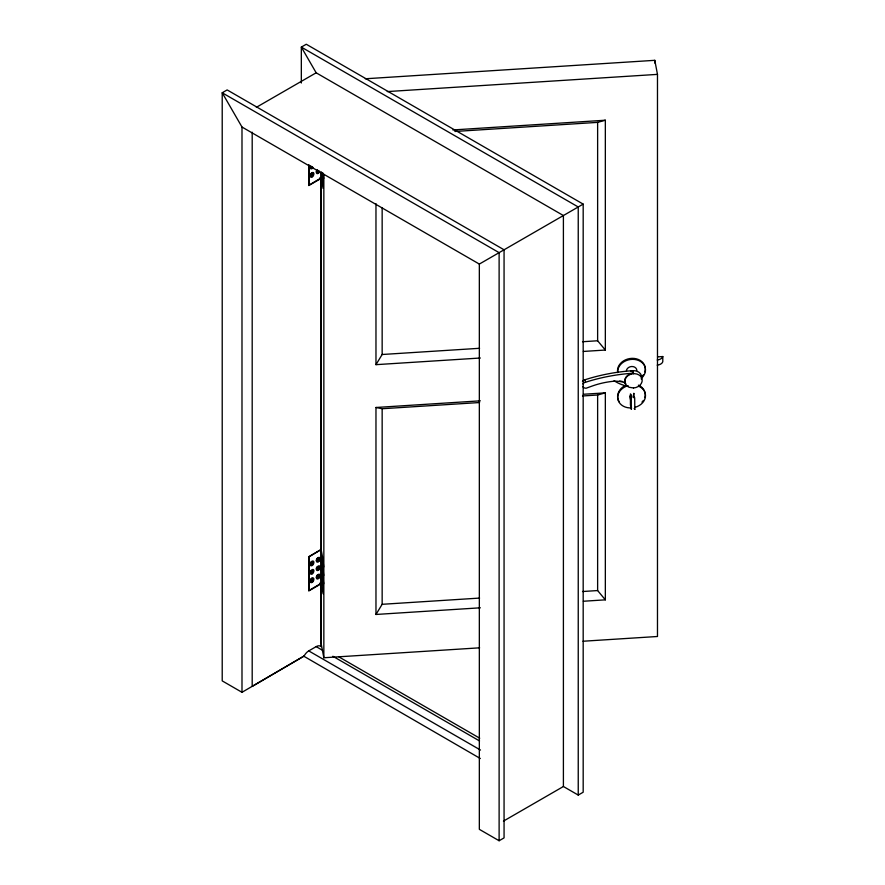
<?xml version="1.0" encoding="UTF-8"?>
<svg xmlns="http://www.w3.org/2000/svg" width="885" height="885" viewBox="0 0 885 885"><rect width="100%" height="100%" fill="white"/><g stroke="black" fill="none" stroke-linecap="round" stroke-linejoin="round"><path stroke-width="1.33" d="M644.833 397.586C646.526 392.464 643.218 387.022 638.362 385.152M633.793 393.36L633.726 397.321M634.822 409.401L634.678 397.697A9.093 5.244 0 0 1 633.914 393.681L633.859 393.471M319.872 583.104L321.111 583.812L321.111 646.625A8.739 5.044 -60 0 0 316.166 646.625L308.743 650.906A8.739 5.044 -60 0 0 304.108 656.017L241.992 692.302L222.212 680.886L222.212 92.781L227.157 89.927L504.063 249.791L504.063 837.896L499.118 840.75L479.338 829.333L479.338 264.073L583.182 204.114L583.182 792.219L578.237 795.073L563.402 786.511L503.443 821.125M480.356 358.016L375.97 364.664L382.154 354.498L382.154 207.975M375.97 614.467L382.154 604.3L382.154 408.737L375.97 407.487L375.97 614.467L480.356 607.807M641.979 402.1L643.45 400.429M624.456 386.037C618.77 388.792 615.274 396.48 619.367 401.967M304.108 656.017L252.192 686.406L252.192 132.208M310.967 166.944L311.597 168.05L312.538 166.734M311.907 172.94L310.967 173.504L312.56 173.316L313.179 174.776L313.179 173.659L311.907 172.94L311.907 173.692L313.179 173.659M319.33 171.115L317.737 172.818L316.465 172.088L316.465 170.982L317.737 170.949L317.737 170.197M313.179 174.776L312.538 175.916L310.945 176.104L311.597 173.858M316.465 170.982L317.737 170.949M310.325 175.75L311.597 175.717L311.597 176.48L310.325 175.75L310.325 174.644L310.945 174.998M311.907 175.562L312.56 174.422M316.465 172.088L317.737 172.055L317.737 172.818M318.688 172.254L317.095 172.442L317.095 171.336M311.597 176.48L312.538 175.916M322.096 177.841A1.858 1.073 0 0 1 321.288 177.819L308.998 185.142L308.998 164.92M321.288 549.519L308.998 556.842L308.998 590.527L321.288 583.204A1.858 1.073 0 0 0 322.096 583.237M311.907 561.488L310.967 562.052L312.538 561.842L313.179 563.314L313.179 562.207L311.907 561.488L311.907 562.24L313.179 562.207M318.058 557.827L317.107 558.391L318.688 558.181L319.33 559.663L319.33 558.546L318.058 557.827L318.058 558.579L319.33 558.546M311.907 562.24L312.56 561.853M318.058 558.579L318.7 558.203M313.179 563.314L312.538 564.464L310.945 564.652L311.597 562.395M317.737 558.745L317.095 560.99L318.688 560.802L319.33 559.663M310.325 564.298L311.597 564.265L311.597 565.017L310.325 564.298L310.325 563.192L310.945 563.546M311.907 564.11L312.56 562.971M316.465 560.636L317.737 560.603L317.737 561.367L316.465 560.636L316.465 559.53M318.058 560.448L318.7 559.309M311.597 565.017L312.538 564.464M317.737 561.367L318.688 560.802M310.325 571.61L313.179 570.626L311.597 573.447L310.325 572.717L310.325 571.61L310.967 573.093L312.538 572.883M319.33 568.082L317.737 569.785L316.465 569.055L316.465 567.949L317.737 567.916L318.688 566.599L319.33 568.082L319.33 566.975L318.058 567.008M310.945 571.964L311.597 571.577M313.179 570.626L311.907 570.659M316.465 567.949L317.737 567.916M310.325 572.717L311.597 572.683L311.597 573.447M311.907 572.529L311.907 571.776L313.179 571.743M316.465 569.055L317.737 569.022L317.737 569.785M317.095 568.303L317.107 569.431L318.7 567.728M311.907 578.325L310.967 578.89L312.56 578.702L313.179 580.162L313.179 579.056L311.907 579.089L311.907 578.325L312.538 578.679M318.058 574.664L317.107 575.228L318.7 575.04L319.33 576.5L319.33 575.394L318.058 574.664L318.058 575.427L319.33 575.394M313.179 580.162L312.538 581.301L310.945 581.489L311.597 579.244M317.737 575.582L317.095 577.828L318.688 577.639L319.33 576.5M310.325 581.146L311.597 581.113L311.597 581.865L310.325 581.146L310.325 580.029L310.945 580.383M311.907 580.947L312.56 579.808M316.465 577.485L317.737 577.451L317.737 578.204L316.465 577.485L316.465 576.378M318.058 577.297L318.7 576.146M311.597 581.865L312.538 581.301M317.737 578.204L318.688 577.639M256.351 107.328L316.166 72.802L563.402 215.542L563.402 786.511M454.89 131.467L597.629 122.373L605.34 120.227L605.34 350.04L583.37 351.445M582.529 395.971L597.629 395.009L605.34 392.863L605.34 599.842L583.37 601.247M582.961 383.946A3.706 3.009 -10.8 0 1 585.494 382.254A161.712 131.234 -10.8 0 1 606.999 376.667L611.369 375.848A161.712 131.234 -10.8 0 1 633.428 373.193A8.739 7.091 -10.8 0 0 625.031 382.707A26.683 21.649 -10.8 0 0 614.212 381.214L613.493 381.269A72.769 59.063 -10.8 0 0 591.512 386.28L586.191 388.194A3.706 3.009 -10.8 0 1 582.795 386.546M365.273 78.776L654.789 60.324L657.478 74.373L657.478 636.492L583.027 641.238M387.265 91.586L657.478 74.373M452.888 129.951L605.34 120.227M322.627 173.316L321.653 172.84M323.246 175.429L323.501 178.604L322.627 178.659L322.372 175.484L322.273 176.06L322.693 179.566L322.35 174.378L322.483 176.015L323.501 175.982L323.346 175.208M322.372 176.591L323.246 176.535M322.483 176.015L322.483 175.263L322.627 176.79L323.501 176.734M322.483 177.122L323.346 177.066M322.627 178.659L322.726 177.332L323.6 177.277M322.483 177.885L323.346 177.83M323.501 177.852L322.627 177.907L323.6 178.383M382.154 354.498L479.593 348.292M582.529 341.732L597.629 340.769L605.34 350.04M657.566 356.876L662.788 356.544L662.788 361.677A7.224 4.171 0 0 1 657.212 365.162M375.97 407.487L480.356 400.828M583.37 394.267L605.34 392.863M382.154 408.737L479.593 402.531M321.764 560.802L322.627 560.747L322.527 559.464L321.509 558.734L321.764 561.909L322.627 561.853L321.509 561.356L321.653 562.141L321.509 559.497M321.653 560.271L322.527 560.216M321.509 560.603L322.383 560.548L322.383 561.3M322.483 564.564L323.246 563.977L323.501 567.152L322.627 567.208C321.83 553.081 323.6 576.987 322.262 563.999L322.627 567.208M322.627 564.586L323.501 564.53L323.346 563.745M322.372 565.139L323.246 565.084M322.627 565.338L323.501 565.283M322.483 565.67L323.346 565.615M322.726 565.869L323.6 565.814M322.483 566.422L323.501 566.389M323.6 566.92L322.627 566.444M321.764 569.232L322.627 569.177L322.527 567.882L321.509 567.163L321.764 570.338L322.627 570.283L321.653 569.807M321.653 568.69L322.527 568.635M321.41 567.385L322.527 570.504L322.527 569.752M322.383 569.73L321.509 569.785L321.653 570.559L321.509 569.022M322.483 572.23L323.501 572.949L322.483 572.982L322.483 572.23L322.627 575.626L323.501 575.571L323.246 572.396L322.372 572.451L322.693 576.533L322.35 571.345L322.627 575.626M322.372 573.557L323.246 573.502M322.627 573.757L323.501 573.701M322.483 574.088L323.346 574.033M322.726 574.299L323.6 574.243M322.483 574.852L323.501 574.819M322.726 575.405L323.6 575.35M321.764 577.651L322.627 577.595L322.527 576.301L321.509 575.582L321.764 578.757L322.627 578.702L321.509 578.204L321.653 578.978L321.509 576.334M321.653 577.12L322.527 577.064M321.509 577.451L322.383 577.396L322.383 578.148M323.246 580.814L323.501 583.989L322.627 584.045L322.372 580.87L323.501 581.368L323.346 580.593M322.372 581.976L323.246 581.921M322.483 581.401L322.483 580.649L322.627 582.186L323.501 582.131M322.483 582.507L323.346 582.452M322.627 584.045L322.726 582.717L323.6 582.662M322.483 583.27L323.501 583.237M323.6 583.768L322.627 583.292M382.154 604.3L479.593 598.083M582.529 591.523L597.629 590.561L605.34 599.842M323.036 559.619L321.1 549.485L308.743 556.698L308.743 590.959L321.111 583.812L321.155 643.705L323.844 657.754L479.626 647.82M312.538 167.497L310.967 167.707L310.945 166.579M318.688 171.502L318.058 171.148L318.058 171.9M310.967 174.257L311.597 174.611M311.907 174.81L312.538 175.153M317.107 559.143L317.737 559.497M318.058 559.696L318.688 560.039M310.967 562.805L311.597 563.159M311.907 563.347L312.538 563.701M317.107 566.809L317.737 567.163M318.058 568.115L318.688 568.469M318.058 568.867L318.688 569.221M310.967 570.471L311.597 570.825M311.907 571.776L312.538 572.119M317.107 575.991L317.737 576.345M318.058 576.533L318.688 576.887M310.967 579.653L311.597 579.996M311.907 580.195L312.538 580.549M583.182 204.114L306.276 44.25L301.331 47.104L301.331 83.002M499.118 840.75L499.118 252.656L222.212 92.781L241.992 127.042L479.338 264.073M319.872 177.719L321.111 178.427L321.288 583.204M338.999 656.947L479.736 738.212M316.166 646.625L322.129 650.066M332.86 656.261L479.559 740.966M308.743 650.906L480.5 750.06M480.323 758.522L303.798 656.205M634.755 409.39L634.711 409.235A9.093 5.244 0 0 1 634.169 408.483M316.166 72.802L301.331 47.104L578.237 206.979L578.237 795.073M633.516 373.691L632.941 370.682A161.712 131.234 -10.8 0 0 610.893 373.337L606.524 374.167A161.712 131.234 -10.8 0 0 585.018 379.742A3.706 3.009 -10.8 0 0 582.474 381.435M624.091 381.933A26.683 21.649 -10.8 0 1 624.932 382.209L625.031 382.707M614.212 381.214L614.113 380.716A37.258 30.234 -10.8 0 0 628.073 386.314M585.018 379.742L585.494 382.254M321.509 172.818L321.653 173.593L321.509 172.055M322.383 558.678L322.527 559.464M322.383 567.108L322.527 567.882M323.246 572.396L323.346 572.175M322.383 575.527L322.527 576.301M321.377 172.343L321.731 174.5L321.863 172.796M654.789 60.324L654.789 63.089M597.629 122.373L597.629 340.769M597.629 395.009L597.629 590.561M375.97 203.661L375.97 364.664M323.844 174.356L323.844 657.754M323.036 173.095L323.08 188.405L321.1 177.785L321.1 172.597M323.08 559.53L323.08 593.791L321.1 583.171L321.111 178.427L308.743 185.562L308.743 165.008M321.288 172.63L321.288 177.819M312.538 570.261L312.56 571.389M311.597 167.298L311.597 168.05M241.992 127.042L241.992 692.302M617.719 372.651A13.983 11.35 -10.8 0 1 632.012 358.348A13.983 11.35 -10.8 0 1 644.833 371.888M643.45 374.731A13.983 11.35 -10.8 0 1 642.056 376.457M630.695 371.069A8.739 7.091 -10.8 0 1 641.337 379.134M625.806 383.869A8.739 7.091 -10.8 0 1 624.932 382.209M619.666 380.981A26.683 21.649 -10.8 0 1 622.354 381.479M617.697 371.678A13.983 11.35 -10.8 0 1 636.923 359.907A13.983 11.35 -10.8 0 1 641.426 378.249M626.392 371.125A5.244 4.259 -10.8 0 1 631.602 366.512A5.244 4.259 -10.8 0 1 636.813 370.461M312.98 167.774A2.622 1.493 -60.8 0 1 310.624 168.626A2.622 1.493 -60.8 0 1 310.779 165.716M319.795 171.358A2.622 1.493 -60.8 0 1 316.918 173.504A2.622 1.493 -60.8 0 1 317.295 169.909M638.55 386.159A13.983 11.35 -10.8 0 1 645.386 397.099A13.983 11.35 -10.8 0 1 635.198 407.288M631.602 407.908A13.983 11.35 -10.8 0 1 617.818 398.858A13.983 11.35 -10.8 0 1 628.007 385.694M633.284 396.015A1.748 1.416 -10.8 0 1 633.284 396.757M630.728 397.785A1.748 1.416 -10.8 0 1 630.728 395.307M631.47 408.66A9.093 5.244 0 0 1 631.204 409.335L631.204 397.918A9.093 5.244 0 0 0 630.441 393.902L630.441 405.319A9.093 5.244 0 0 1 631.436 406.945M630.485 399.312A1.748 1.416 -10.8 0 1 630.751 397.564M633.217 397.409A1.748 1.416 -10.8 0 1 633.494 397.686M322.096 566.389A1.858 1.073 0 0 1 321.288 566.356M662.788 356.544A7.224 4.171 0 0 1 657.212 360.018M321.31 558.435C321.808 568.889 322.361 558.169 321.31 558.435M321.31 566.854C321.808 577.308 322.361 566.588 321.31 566.854M321.31 575.272C321.808 585.726 322.361 575.018 321.31 575.272M322.273 580.339C322.771 590.793 323.324 580.084 322.273 580.339M633.516 387.962L629.18 387.287A8.739 7.091 -10.8 0 1 627.93 375.716A8.739 7.091 -10.8 0 1 641.68 377.873A8.739 7.091 -10.8 0 1 633.516 387.962M312.538 176.668A2.622 1.493 -60.8 0 0 313.356 172.597A2.622 1.493 -60.8 0 0 310.303 175.385A2.622 1.493 -60.8 0 0 312.538 176.668M318.688 561.555A2.622 1.493 -60.8 0 0 319.496 557.484A2.622 1.493 -60.8 0 0 316.454 560.26A2.622 1.493 -60.8 0 0 318.688 561.555M318.688 569.973A2.622 1.493 -60.8 0 0 319.496 565.913A2.622 1.493 -60.8 0 0 316.454 568.69A2.622 1.493 -60.8 0 0 318.688 569.973M312.538 573.635A2.622 1.493 -60.8 0 0 313.356 569.564A2.622 1.493 -60.8 0 0 310.303 572.352A2.622 1.493 -60.8 0 0 312.538 573.635M312.538 582.064A2.622 1.493 -60.8 0 0 313.356 577.994A2.622 1.493 -60.8 0 0 310.303 580.77A2.622 1.493 -60.8 0 0 312.538 582.064M318.688 578.403A2.622 1.493 -60.8 0 0 319.496 574.332A2.622 1.493 -60.8 0 0 316.454 577.108A2.622 1.493 -60.8 0 0 318.688 578.403M312.538 565.216A2.622 1.493 -60.8 0 0 313.356 561.145A2.622 1.493 -60.8 0 0 310.303 563.922A2.622 1.493 -60.8 0 0 312.538 565.216"/></g></svg>
